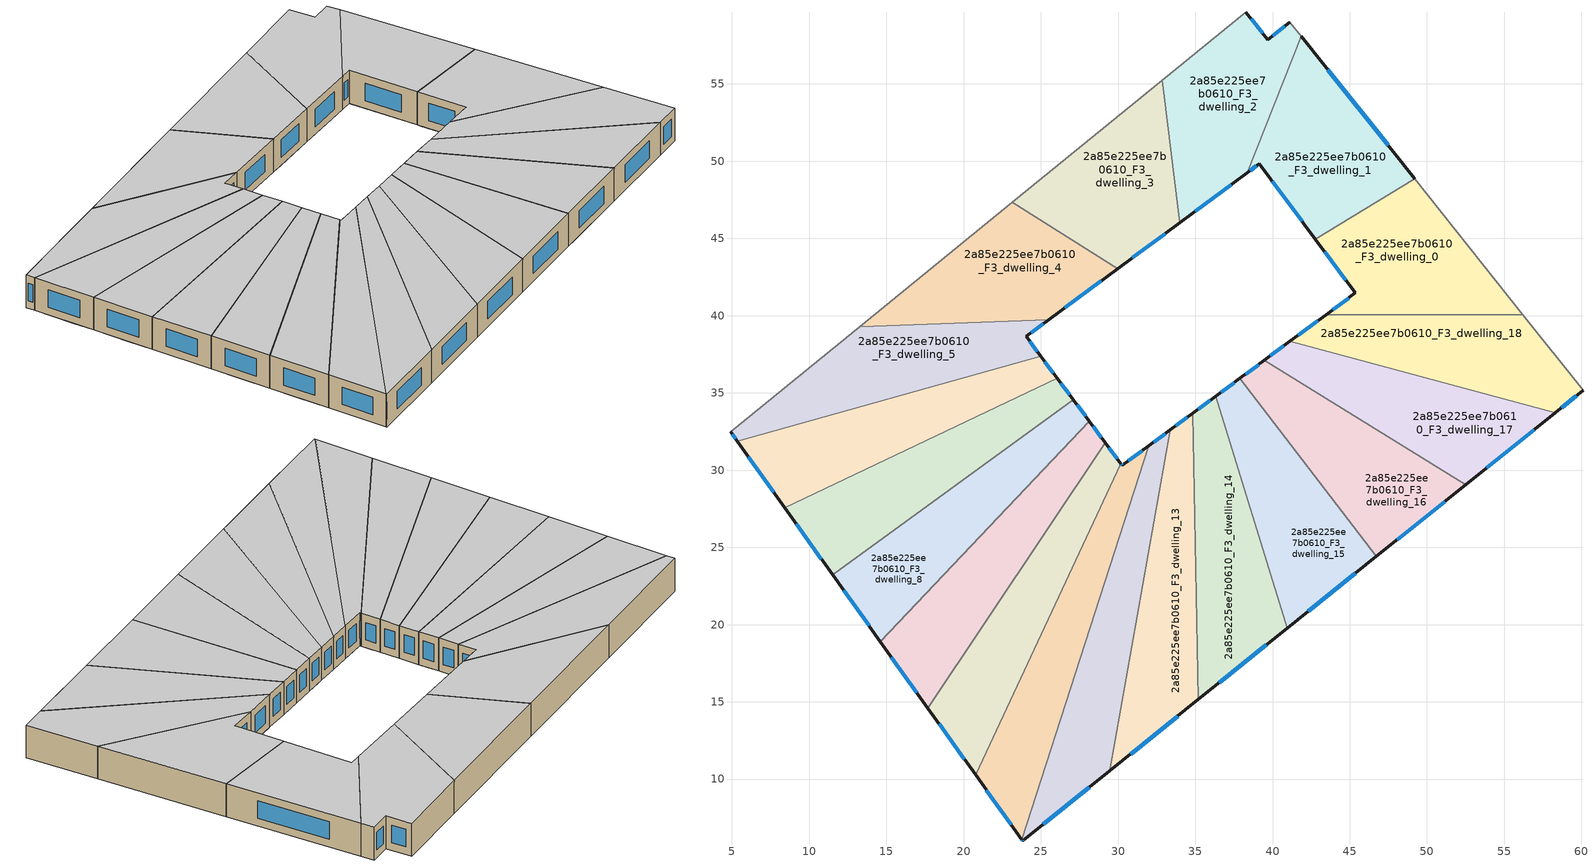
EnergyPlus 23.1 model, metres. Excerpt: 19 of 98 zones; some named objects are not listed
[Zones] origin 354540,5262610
2a85e225ee7b0610_F3_dwelling_0
 floor to 2a85e225ee7b0610_F2_dwelling_0 (EU_floor_Construction): 49.57,48.4 56.2,40.07 43.47,40.07 45.37,41.47 42.96,44.7 z9
 floor to 2a85e225ee7b0610_F2_dwelling_1 (EU_floor_Construction): 49.2,48.86 49.57,48.4 42.96,44.7 42.77,44.96 z9
 wall outside (EU_wall_Construction): 42.77,44.96 45.37,41.47 43.47,40.07 z9:12
 wall to 2a85e225ee7b0610_F3_dwelling_1 (EU_wall_Construction): 49.2,48.86 42.77,44.96 z9:12
 wall adiabatic (EU_wall_Construction): 56.2,40.07 49.2,48.86 z9:12
 wall to 2a85e225ee7b0610_F3_dwelling_18 (EU_wall_Construction): 43.47,40.07 56.2,40.07 z9:12
 window (EU_Window_Construction): 44.92,41.14 43.91,40.4 / 43.38,44.14 44.76,42.29 z9.7:11.3
 ceiling to 2a85e225ee7b0610_F4_dwelling_0 (EU_floor_Construction): 56.2,40.07 49.2,48.86 42.77,44.96 45.37,41.47 43.47,40.07 z12
2a85e225ee7b0610_F3_dwelling_1
 floor to 2a85e225ee7b0610_F2_dwelling_1 (EU_floor_Construction): 42.58,57.18 49.2,48.86 42.77,44.96 39.18,49.79 z9
 floor to 2a85e225ee7b0610_F2_dwelling_2 (EU_floor_Construction): 41.87,58.08 42.58,57.18 39.18,49.79 39.15,49.83 38.36,49.25 z9
 wall outside (EU_wall_Construction): 38.36,49.25 39.15,49.83 42.77,44.96 / 49.2,48.86 41.87,58.08 z9:12
 wall to 2a85e225ee7b0610_F3_dwelling_2 (EU_wall_Construction): 41.87,58.08 38.36,49.25 z9:12
 window (EU_Window_Construction): 40,48.69 41.92,46.11 / 38.54,49.39 38.96,49.7 / 47.48,51.03 43.59,55.91 z9.7:11.3
 ceiling to 2a85e225ee7b0610_F4_dwelling_1 (EU_floor_Construction): 49.2,48.86 41.87,58.08 38.36,49.25 39.15,49.83 42.77,44.96 z12
2a85e225ee7b0610_F3_dwelling_10
 floor to 2a85e225ee7b0610_F2_dwelling_11 (EU_floor_Construction): 29.63,31.16 30.19,30.41 20.77,10.27 19.08,12.64 z9
 floor adiabatic (EU_floor_Construction): 29.63,31.16 19.08,12.64 17.69,14.58 29.17,31.78 30.19,30.41 z9
 wall outside (EU_wall_Construction): 30.19,30.41 29.17,31.78 / 17.69,14.58 20.77,10.27 z9:12
 wall to 2a85e225ee7b0610_F3_dwelling_9 (EU_wall_Construction): 29.17,31.78 17.69,14.58 z9:12
 wall to 2a85e225ee7b0610_F3_dwelling_11 (EU_wall_Construction): 20.77,10.27 30.19,30.41 z9:12
 window (EU_Window_Construction): 29.95,30.73 29.41,31.45 / 18.41,13.57 20.05,11.28 z9.7:11.3
 ceiling to 2a85e225ee7b0610_F4_dwelling_10 (EU_floor_Construction): 20.77,10.27 30.19,30.41 29.17,31.78 17.69,14.58 z12
2a85e225ee7b0610_F3_dwelling_11
 floor to 2a85e225ee7b0610_F2_dwelling_12 (EU_floor_Construction): 31.98,31.57 23.78,6.06 21.99,8.56 30.98,30.83 z9
 floor to 2a85e225ee7b0610_F2_dwelling_11 (EU_floor_Construction): 30.98,30.83 21.99,8.56 20.77,10.27 30.19,30.41 30.27,30.3 z9
 wall outside (EU_wall_Construction): 31.98,31.57 30.27,30.3 30.19,30.41 / 20.77,10.27 23.78,6.06 z9:12
 wall to 2a85e225ee7b0610_F3_dwelling_12 (EU_wall_Construction): 23.78,6.06 31.98,31.57 z9:12
 window (EU_Window_Construction): 30.25,30.33 30.21,30.38 / 31.57,31.27 30.67,30.6 / 21.48,9.28 23.07,7.05 z9.7:11.3
 ceiling to 2a85e225ee7b0610_F4_dwelling_11 (EU_floor_Construction): 23.78,6.06 31.98,31.57 30.27,30.3 30.19,30.41 20.77,10.27 z12
2a85e225ee7b0610_F3_dwelling_12
 floor adiabatic (EU_floor_Construction): 33.38,32.61 29.47,10.54 25.74,7.54 32.46,31.93 z9
 floor to 2a85e225ee7b0610_F2_dwelling_12 (EU_floor_Construction): 32.46,31.93 25.74,7.54 23.82,6 23.78,6.06 31.98,31.57 z9
 wall outside (EU_wall_Construction): 33.38,32.61 31.98,31.57 / 23.78,6.06 23.82,6 29.47,10.54 z9:12
 wall to 2a85e225ee7b0610_F3_dwelling_13 (EU_wall_Construction): 29.47,10.54 33.38,32.61 z9:12
 window (EU_Window_Construction): 33.05,32.37 32.31,31.81 / 25.15,7.07 28.14,9.47 / 23.79,6.05 23.81,6.02 z9.7:11.3
 ceiling to 2a85e225ee7b0610_F4_dwelling_12 (EU_floor_Construction): 29.47,10.54 33.38,32.61 31.98,31.57 23.78,6.06 23.82,6 z12
2a85e225ee7b0610_F3_dwelling_13
 floor adiabatic (EU_floor_Construction): 34.84,33.68 35.21,15.15 31.19,11.92 33.81,32.93 z9
 floor to 2a85e225ee7b0610_F2_dwelling_13 (EU_floor_Construction): 33.81,32.93 31.19,11.92 29.47,10.54 33.38,32.61 z9
 wall outside (EU_wall_Construction): 34.84,33.68 33.38,32.61 / 29.47,10.54 35.21,15.15 z9:12
 wall to 2a85e225ee7b0610_F3_dwelling_14 (EU_wall_Construction): 35.21,15.15 34.84,33.68 z9:12
 window (EU_Window_Construction): 34.49,33.43 33.72,32.86 / 30.81,11.62 33.86,14.07 z9.7:11.3
 ceiling to 2a85e225ee7b0610_F4_dwelling_13 (EU_floor_Construction): 35.21,15.15 34.84,33.68 33.38,32.61 29.47,10.54 z12
2a85e225ee7b0610_F3_dwelling_14
 floor adiabatic (EU_floor_Construction): 36.33,34.79 40.96,19.78 36.64,16.31 35.21,33.96 z9
 floor to 2a85e225ee7b0610_F2_dwelling_14 (EU_floor_Construction): 35.21,33.96 36.64,16.31 35.21,15.15 34.84,33.68 z9
 wall outside (EU_wall_Construction): 36.33,34.79 34.84,33.68 / 35.21,15.15 40.96,19.78 z9:12
 wall to 2a85e225ee7b0610_F3_dwelling_15 (EU_wall_Construction): 40.96,19.78 36.33,34.79 z9:12
 window (EU_Window_Construction): 35.98,34.53 35.19,33.94 / 36.56,16.24 39.61,18.69 z9.7:11.3
 ceiling to 2a85e225ee7b0610_F4_dwelling_14 (EU_floor_Construction): 40.96,19.78 36.33,34.79 34.84,33.68 35.21,15.15 z12
2a85e225ee7b0610_F3_dwelling_15
 floor to 2a85e225ee7b0610_F2_dwelling_16 (EU_floor_Construction): 37.88,35.93 46.72,24.41 42.11,20.7 36.64,35.02 z9
 floor adiabatic (EU_floor_Construction): 36.64,35.02 42.11,20.7 40.96,19.78 36.33,34.79 z9
 wall outside (EU_wall_Construction): 37.88,35.93 36.33,34.79 / 40.96,19.78 46.72,24.41 z9:12
 wall to 2a85e225ee7b0610_F3_dwelling_16 (EU_wall_Construction): 46.72,24.41 37.88,35.93 z9:12
 window (EU_Window_Construction): 37.52,35.67 36.7,35.06 / 42.31,20.87 45.37,23.32 z9.7:11.3
 ceiling to 2a85e225ee7b0610_F4_dwelling_15 (EU_floor_Construction): 46.72,24.41 37.88,35.93 36.33,34.79 40.96,19.78 z12
2a85e225ee7b0610_F3_dwelling_16
 floor to 2a85e225ee7b0610_F2_dwelling_17 (EU_floor_Construction): 52.5,29.06 47.59,25.11 38.12,36.11 39.48,37.12 z9
 floor to 2a85e225ee7b0610_F2_dwelling_16 (EU_floor_Construction): 38.12,36.11 47.59,25.11 46.72,24.41 37.88,35.93 z9
 wall outside (EU_wall_Construction): 39.48,37.12 37.88,35.93 / 46.72,24.41 52.5,29.06 z9:12
 wall to 2a85e225ee7b0610_F3_dwelling_17 (EU_wall_Construction): 52.5,29.06 39.48,37.12 z9:12
 window (EU_Window_Construction): 39.1,36.84 38.25,36.21 / 48.08,25.5 51.14,27.97 z9.7:11.3
 ceiling to 2a85e225ee7b0610_F4_dwelling_16 (EU_floor_Construction): 52.5,29.06 39.48,37.12 37.88,35.93 46.72,24.41 z12
2a85e225ee7b0610_F3_dwelling_17
 floor to 2a85e225ee7b0610_F2_dwelling_18 (EU_floor_Construction): 58.29,33.71 53.08,29.52 39.64,37.24 41.13,38.34 z9
 floor to 2a85e225ee7b0610_F2_dwelling_17 (EU_floor_Construction): 53.08,29.52 52.5,29.06 39.48,37.12 39.64,37.24 z9
 wall outside (EU_wall_Construction): 41.13,38.34 39.48,37.12 / 52.5,29.06 58.29,33.71 z9:12
 wall to 2a85e225ee7b0610_F3_dwelling_18 (EU_wall_Construction): 58.29,33.71 41.13,38.34 z9:12
 window (EU_Window_Construction): 40.74,38.05 39.86,37.4 / 53.86,30.15 56.93,32.62 z9.7:11.3
 ceiling to 2a85e225ee7b0610_F4_dwelling_17 (EU_floor_Construction): 58.29,33.71 41.13,38.34 39.48,37.12 52.5,29.06 z12
2a85e225ee7b0610_F3_dwelling_18
 floor to 2a85e225ee7b0610_F2_dwelling_19 (EU_floor_Construction): 56.2,40.07 60.1,35.17 58.58,33.95 41.21,38.4 43.47,40.07 z9
 floor to 2a85e225ee7b0610_F2_dwelling_18 (EU_floor_Construction): 58.58,33.95 58.29,33.71 41.13,38.34 41.21,38.4 z9
 wall outside (EU_wall_Construction): 43.47,40.07 41.13,38.34 / 58.29,33.71 60.1,35.17 z9:12
 wall adiabatic (EU_wall_Construction): 60.1,35.17 56.2,40.07 z9:12
 window (EU_Window_Construction): 42.92,39.66 41.68,38.74 / 58.72,34.06 59.68,34.83 z9.7:11.3
 ceiling to 2a85e225ee7b0610_F4_dwelling_18 (EU_floor_Construction): 60.1,35.17 56.2,40.07 43.47,40.07 41.13,38.34 58.29,33.71 z12
2a85e225ee7b0610_F3_dwelling_2
 floor to 2a85e225ee7b0610_F2_dwelling_2 (EU_floor_Construction): 41.13,59 41.87,58.08 38.36,49.25 34.55,46.43 34.3,56.42 38.28,59.65 39.69,57.87 z9
 floor to 2a85e225ee7b0610_F2_dwelling_3 (EU_floor_Construction): 34.3,56.42 34.55,46.43 33.98,46.01 32.86,55.24 z9
 wall outside (EU_wall_Construction): 41.13,59 39.69,57.87 38.28,59.65 / 33.98,46.01 38.36,49.25 z9:12
 wall adiabatic (EU_wall_Construction): 41.87,58.08 41.13,59 / 38.28,59.65 32.86,55.24 z9:12
 wall to 2a85e225ee7b0610_F3_dwelling_3 (EU_wall_Construction): 32.86,55.24 33.98,46.01 z9:12
 window (EU_Window_Construction): 40.79,58.74 40.03,58.14 / 35.01,46.77 37.33,48.49 / 39.36,58.29 38.61,59.23 z9.7:11.3
 ceiling to 2a85e225ee7b0610_F4_dwelling_2 (EU_floor_Construction): 38.36,49.25 41.87,58.08 41.13,59 39.69,57.87 38.28,59.65 32.86,55.24 33.98,46.01 z12
2a85e225ee7b0610_F3_dwelling_3
 floor to 2a85e225ee7b0610_F2_dwelling_3 (EU_floor_Construction): 32.86,55.24 33.98,46.01 30.81,43.66 25.11,48.93 z9
 floor to 2a85e225ee7b0610_F2_dwelling_4 (EU_floor_Construction): 30.81,43.66 29.98,43.05 23.16,47.34 25.11,48.93 z9
 wall outside (EU_wall_Construction): 29.98,43.04 33.98,46.01 z9:12
 wall to 2a85e225ee7b0610_F3_dwelling_4 (EU_wall_Construction): 23.16,47.34 29.98,43.04 z9:12
 wall adiabatic (EU_wall_Construction): 32.86,55.24 23.16,47.34 z9:12
 window (EU_Window_Construction): 30.92,43.74 33.04,45.32 z9.7:11.3
 ceiling to 2a85e225ee7b0610_F4_dwelling_3 (EU_floor_Construction): 33.98,46.01 32.86,55.24 23.16,47.34 29.98,43.04 z12
2a85e225ee7b0610_F3_dwelling_4
 floor to 2a85e225ee7b0610_F2_dwelling_5 (EU_floor_Construction): 26.67,40.6 25.5,39.73 13.27,39.29 15.76,41.32 z9
 floor adiabatic (EU_floor_Construction): 29.98,43.04 25.5,39.73 26.67,40.6 15.76,41.32 23.16,47.34 z9
 wall outside (EU_wall_Construction): 25.5,39.73 29.98,43.04 z9:12
 wall to 2a85e225ee7b0610_F3_dwelling_5 (EU_wall_Construction): 13.27,39.29 25.5,39.73 z9:12
 wall adiabatic (EU_wall_Construction): 23.16,47.34 13.27,39.29 z9:12
 window (EU_Window_Construction): 26.55,40.51 28.93,42.27 z9.7:11.3
 ceiling to 2a85e225ee7b0610_F4_dwelling_4 (EU_floor_Construction): 29.98,43.04 23.16,47.34 13.27,39.29 25.5,39.73 z12
2a85e225ee7b0610_F3_dwelling_5
 floor to 2a85e225ee7b0610_F2_dwelling_5 (EU_floor_Construction): 25.5,39.73 24.05,38.66 24.68,37.81 6.41,33.7 13.27,39.29 z9
 floor to 2a85e225ee7b0610_F2_dwelling_6 (EU_floor_Construction): 24.68,37.81 25.01,37.36 5.34,31.88 4.91,32.48 6.41,33.7 z9
 wall outside (EU_wall_Construction): 25.01,37.36 24.05,38.66 25.5,39.73 / 4.91,32.48 5.34,31.88 z9:12
 wall to 2a85e225ee7b0610_F3_dwelling_6 (EU_wall_Construction): 5.34,31.88 25.01,37.36 z9:12
 wall adiabatic (EU_wall_Construction): 13.27,39.29 4.91,32.48 z9:12
 window (EU_Window_Construction): 24.39,38.91 25.16,39.48 / 24.78,37.67 24.27,38.35 / 5.01,32.34 5.24,32.02 z9.7:11.3
 ceiling to 2a85e225ee7b0610_F4_dwelling_5 (EU_floor_Construction): 25.01,37.36 24.05,38.66 25.5,39.73 13.27,39.29 4.91,32.48 5.34,31.88 z12
2a85e225ee7b0610_F3_dwelling_6
 floor to 2a85e225ee7b0610_F2_dwelling_6 (EU_floor_Construction): 25.01,37.36 25.69,36.44 7.35,29.07 5.34,31.88 z9
 floor to 2a85e225ee7b0610_F2_dwelling_7 (EU_floor_Construction): 25.69,36.44 26.06,35.95 8.43,27.55 7.35,29.07 z9
 wall outside (EU_wall_Construction): 26.06,35.95 25.01,37.36 / 5.34,31.88 8.43,27.55 z9:12
 wall to 2a85e225ee7b0610_F3_dwelling_7 (EU_wall_Construction): 8.43,27.55 26.06,35.95 z9:12
 window (EU_Window_Construction): 25.81,36.28 25.25,37.03 / 6.06,30.87 7.7,28.57 z9.7:11.3
 ceiling to 2a85e225ee7b0610_F4_dwelling_6 (EU_floor_Construction): 26.06,35.95 25.01,37.36 5.34,31.88 8.43,27.55 z12
2a85e225ee7b0610_F3_dwelling_7
 floor to 2a85e225ee7b0610_F2_dwelling_7 (EU_floor_Construction): 26.06,35.95 26.69,35.11 10.29,24.96 8.43,27.55 z9
 floor to 2a85e225ee7b0610_F2_dwelling_8 (EU_floor_Construction): 26.69,35.11 27.11,34.55 11.52,23.23 10.29,24.96 z9
 wall outside (EU_wall_Construction): 27.11,34.55 26.06,35.95 / 8.43,27.55 11.52,23.23 z9:12
 wall to 2a85e225ee7b0610_F3_dwelling_8 (EU_wall_Construction): 11.52,23.23 27.11,34.55 z9:12
 window (EU_Window_Construction): 26.86,34.88 26.31,35.62 / 9.16,26.54 10.79,24.24 z9.7:11.3
 ceiling to 2a85e225ee7b0610_F4_dwelling_7 (EU_floor_Construction): 27.11,34.55 26.06,35.95 8.43,27.55 11.52,23.23 z12
2a85e225ee7b0610_F3_dwelling_8
 floor adiabatic (EU_floor_Construction): 27.11,34.55 28.14,33.16 14.61,18.9 11.52,23.23 z9
 wall outside (EU_wall_Construction): 28.14,33.16 27.11,34.55 / 11.52,23.23 14.61,18.9 z9:12
 wall to 2a85e225ee7b0610_F3_dwelling_9 (EU_wall_Construction): 14.61,18.9 28.14,33.16 z9:12
 window (EU_Window_Construction): 27.9,33.48 27.35,34.22 / 12.24,22.21 13.88,19.92 z9.7:11.3
 ceiling to 2a85e225ee7b0610_F4_dwelling_8 (EU_floor_Construction): 14.61,18.9 28.14,33.16 27.11,34.55 11.52,23.23 z12
2a85e225ee7b0610_F3_dwelling_9
 floor to 2a85e225ee7b0610_F2_dwelling_9 (EU_floor_Construction): 28.14,33.16 28.66,32.46 16.15,16.74 14.61,18.9 z9
 floor adiabatic (EU_floor_Construction): 28.66,32.46 29.17,31.78 17.69,14.58 16.15,16.74 z9
 wall outside (EU_wall_Construction): 29.17,31.78 28.14,33.16 / 14.61,18.9 17.69,14.58 z9:12
 window (EU_Window_Construction): 28.93,32.1 28.38,32.83 / 15.33,17.89 16.97,15.6 z9.7:11.3
 ceiling to 2a85e225ee7b0610_F4_dwelling_9 (EU_floor_Construction): 17.69,14.58 29.17,31.78 28.14,33.16 14.61,18.9 z12
[Building]
EU S2 Campaign: North Axis=0; Terrain=City; Solar Distribution=FullExterior
[Site:Location]
Budapest.Ferenc.Liszt.Intl.AP: Latitude=47.437; Longitude=19.256; Time Zone=1; Elevation=185
[SizingPeriod:WeatherFileDays]
AnnualSizingPeriod: Begin Month=1; Begin Day of Month=1; End Month=12; End Day of Month=31; Day of Week for Start Day=Monday; Use Weather File Daylight Saving Period=No; Use Weather File Rain and Snow Indicators=No
[MATERIAL]
EU_InternalMass_Material: Roughness=MediumRough; Thickness=0.1; Conductivity=1; Density=1800; Specific Heat=900; Thermal Absorptance=0.9; Solar Absorptance=0.7; Visible Absorptance=0.7
[MATERIAL:NOMASS] Roughness=MediumRough; Thermal Absorptance=0.9; Solar Absorptance=0.7; Visible Absorptance=0.7
Name | Thermal Resistance
EU_wall_NoMass | 0.832559
EU_floor_NoMass | 0.872794
[WINDOWMATERIAL:SIMPLEGLAZINGSYSTEM]
EU_Window_SimpleGlazing: UFactor=2.79869; Solar Heat Gain Coefficient=0.75; Visible Transmittance=0.75
[CONSTRUCTION]
EU_wall_Construction: EU_wall_NoMass
EU_floor_Construction: EU_floor_NoMass
EU_Window_Construction: EU_Window_SimpleGlazing
EU_InternalMass_Construction: EU_InternalMass_Material
[ZONE] Type=1; Multiplier=1; Ceiling Height=autocalculate; Floor Area=autocalculate; Part of Total Floor Area=Yes
Name | Volume
2a85e225ee7b0610_F3_dwelling_0 | 203.882
2a85e225ee7b0610_F3_dwelling_1 | 203.867
2a85e225ee7b0610_F3_dwelling_10; 2a85e225ee7b0610_F3_dwelling_3 | 203.865
2a85e225ee7b0610_F3_dwelling_11 | 203.889
2a85e225ee7b0610_F3_dwelling_12 | 203.839
2a85e225ee7b0610_F3_dwelling_13 | 203.901
2a85e225ee7b0610_F3_dwelling_14 | 203.864
2a85e225ee7b0610_F3_dwelling_15 | 203.852
2a85e225ee7b0610_F3_dwelling_16 | 203.88
2a85e225ee7b0610_F3_dwelling_17 | 203.84
2a85e225ee7b0610_F3_dwelling_18 | 203.881
2a85e225ee7b0610_F3_dwelling_2 | 203.891
2a85e225ee7b0610_F3_dwelling_4 | 203.85
2a85e225ee7b0610_F3_dwelling_5 | 203.851
2a85e225ee7b0610_F3_dwelling_6; 2a85e225ee7b0610_F3_dwelling_8 | 203.873
2a85e225ee7b0610_F3_dwelling_7 | 203.853
2a85e225ee7b0610_F3_dwelling_9 | 203.886
[INTERNALMASS] Construction=EU_InternalMass_Construction
Name | Zone or ZoneList | Surface Area
2a85e225ee7b0610_F3_dwelling_0_EU_InternalMass | 2a85e225ee7b0610_F3_dwelling_0 | 67.9604
2a85e225ee7b0610_F3_dwelling_1_EU_InternalMass | 2a85e225ee7b0610_F3_dwelling_1 | 67.9559
2a85e225ee7b0610_F3_dwelling_2_EU_InternalMass | 2a85e225ee7b0610_F3_dwelling_2 | 67.9639
2a85e225ee7b0610_F3_dwelling_3_EU_InternalMass | 2a85e225ee7b0610_F3_dwelling_3 | 67.9549
2a85e225ee7b0610_F3_dwelling_4_EU_InternalMass | 2a85e225ee7b0610_F3_dwelling_4 | 67.9502
2a85e225ee7b0610_F3_dwelling_5_EU_InternalMass | 2a85e225ee7b0610_F3_dwelling_5 | 67.9503
2a85e225ee7b0610_F3_dwelling_6_EU_InternalMass | 2a85e225ee7b0610_F3_dwelling_6 | 67.9577
2a85e225ee7b0610_F3_dwelling_7_EU_InternalMass | 2a85e225ee7b0610_F3_dwelling_7 | 67.9511
2a85e225ee7b0610_F3_dwelling_8_EU_InternalMass | 2a85e225ee7b0610_F3_dwelling_8 | 67.9577
2a85e225ee7b0610_F3_dwelling_9_EU_InternalMass | 2a85e225ee7b0610_F3_dwelling_9 | 67.9621
2a85e225ee7b0610_F3_dwelling_10_EU_InternalMass | 2a85e225ee7b0610_F3_dwelling_10 | 67.9547
2a85e225ee7b0610_F3_dwelling_11_EU_InternalMass | 2a85e225ee7b0610_F3_dwelling_11 | 67.9632
2a85e225ee7b0610_F3_dwelling_12_EU_InternalMass | 2a85e225ee7b0610_F3_dwelling_12 | 67.9464
2a85e225ee7b0610_F3_dwelling_13_EU_InternalMass | 2a85e225ee7b0610_F3_dwelling_13 | 67.9669
2a85e225ee7b0610_F3_dwelling_14_EU_InternalMass | 2a85e225ee7b0610_F3_dwelling_14 | 67.9547
2a85e225ee7b0610_F3_dwelling_15_EU_InternalMass | 2a85e225ee7b0610_F3_dwelling_15 | 67.9506
2a85e225ee7b0610_F3_dwelling_16_EU_InternalMass | 2a85e225ee7b0610_F3_dwelling_16 | 67.9599
2a85e225ee7b0610_F3_dwelling_17_EU_InternalMass | 2a85e225ee7b0610_F3_dwelling_17 | 67.9467
2a85e225ee7b0610_F3_dwelling_18_EU_InternalMass | 2a85e225ee7b0610_F3_dwelling_18 | 67.9605
[OTHEREQUIPMENT] Fuel Type=Electricity; Design Level Calculation Method=Watts/Area; Power per Zone Floor Area=1; Fraction Latent=0; Fraction Radiant=0; Fraction Lost=0; Carbon Dioxide Generation Rate=0; EndUse Subcategory=EU_Step8_InternalGains
Name | Zone or ZoneList or Space or SpaceList | Schedule
EU_Step8_InternalGain_2a85e225ee7b0610_F3_dwelling_0_f000 | 2a85e225ee7b0610_F3_dwelling_0 | EU_Step8_GainSchedule_2a85e225ee7b0610_F3_dwelling_0_f000
EU_Step8_InternalGain_2a85e225ee7b0610_F3_dwelling_1_f000 | 2a85e225ee7b0610_F3_dwelling_1 | EU_Step8_GainSchedule_2a85e225ee7b0610_F3_dwelling_1_f000
EU_Step8_InternalGain_2a85e225ee7b0610_F3_dwelling_2_f000 | 2a85e225ee7b0610_F3_dwelling_2 | EU_Step8_GainSchedule_2a85e225ee7b0610_F3_dwelling_2_f000
EU_Step8_InternalGain_2a85e225ee7b0610_F3_dwelling_3_f000 | 2a85e225ee7b0610_F3_dwelling_3 | EU_Step8_GainSchedule_2a85e225ee7b0610_F3_dwelling_3_f000
EU_Step8_InternalGain_2a85e225ee7b0610_F3_dwelling_4_f000 | 2a85e225ee7b0610_F3_dwelling_4 | EU_Step8_GainSchedule_2a85e225ee7b0610_F3_dwelling_4_f000
EU_Step8_InternalGain_2a85e225ee7b0610_F3_dwelling_5_f000 | 2a85e225ee7b0610_F3_dwelling_5 | EU_Step8_GainSchedule_2a85e225ee7b0610_F3_dwelling_5_f000
EU_Step8_InternalGain_2a85e225ee7b0610_F3_dwelling_6_f000 | 2a85e225ee7b0610_F3_dwelling_6 | EU_Step8_GainSchedule_2a85e225ee7b0610_F3_dwelling_6_f000
EU_Step8_InternalGain_2a85e225ee7b0610_F3_dwelling_7_f000 | 2a85e225ee7b0610_F3_dwelling_7 | EU_Step8_GainSchedule_2a85e225ee7b0610_F3_dwelling_7_f000
EU_Step8_InternalGain_2a85e225ee7b0610_F3_dwelling_8_f000 | 2a85e225ee7b0610_F3_dwelling_8 | EU_Step8_GainSchedule_2a85e225ee7b0610_F3_dwelling_8_f000
EU_Step8_InternalGain_2a85e225ee7b0610_F3_dwelling_9_f000 | 2a85e225ee7b0610_F3_dwelling_9 | EU_Step8_GainSchedule_2a85e225ee7b0610_F3_dwelling_9_f000
EU_Step8_InternalGain_2a85e225ee7b0610_F3_dwelling_10_f000 | 2a85e225ee7b0610_F3_dwelling_10 | EU_Step8_GainSchedule_2a85e225ee7b0610_F3_dwelling_10_f000
EU_Step8_InternalGain_2a85e225ee7b0610_F3_dwelling_11_f000 | 2a85e225ee7b0610_F3_dwelling_11 | EU_Step8_GainSchedule_2a85e225ee7b0610_F3_dwelling_11_f000
EU_Step8_InternalGain_2a85e225ee7b0610_F3_dwelling_12_f000 | 2a85e225ee7b0610_F3_dwelling_12 | EU_Step8_GainSchedule_2a85e225ee7b0610_F3_dwelling_12_f000
EU_Step8_InternalGain_2a85e225ee7b0610_F3_dwelling_13_f000 | 2a85e225ee7b0610_F3_dwelling_13 | EU_Step8_GainSchedule_2a85e225ee7b0610_F3_dwelling_13_f000
EU_Step8_InternalGain_2a85e225ee7b0610_F3_dwelling_14_f000 | 2a85e225ee7b0610_F3_dwelling_14 | EU_Step8_GainSchedule_2a85e225ee7b0610_F3_dwelling_14_f000
EU_Step8_InternalGain_2a85e225ee7b0610_F3_dwelling_15_f000 | 2a85e225ee7b0610_F3_dwelling_15 | EU_Step8_GainSchedule_2a85e225ee7b0610_F3_dwelling_15_f000
EU_Step8_InternalGain_2a85e225ee7b0610_F3_dwelling_16_f000 | 2a85e225ee7b0610_F3_dwelling_16 | EU_Step8_GainSchedule_2a85e225ee7b0610_F3_dwelling_16_f000
EU_Step8_InternalGain_2a85e225ee7b0610_F3_dwelling_17_f000 | 2a85e225ee7b0610_F3_dwelling_17 | EU_Step8_GainSchedule_2a85e225ee7b0610_F3_dwelling_17_f000
EU_Step8_InternalGain_2a85e225ee7b0610_F3_dwelling_18_f000 | 2a85e225ee7b0610_F3_dwelling_18 | EU_Step8_GainSchedule_2a85e225ee7b0610_F3_dwelling_18_f000
[ZONEVENTILATION:DESIGNFLOWRATE] Schedule=EU_AlwaysOn; Design Flow Rate Calculation Method=AirChanges/Hour; Air Changes per Hour=0.475469; Ventilation Type=Natural; Fan Pressure Rise=0; Fan Total Efficiency=1; Constant Term Coefficient=1; Temperature Term Coefficient=0; Velocity Term Coefficient=0; Velocity Squared Term Coefficient=0; Minimum Indoor Temperature=-100; Maximum Indoor Temperature=100; Delta Temperature=-100; Minimum Outdoor Temperature=-100; Maximum Outdoor Temperature=100; Maximum Wind Speed=40
Name | Zone or ZoneList or Space or SpaceList
EU_ConstantAir_2a85e225ee7b0610_F3_dwelling_0 | 2a85e225ee7b0610_F3_dwelling_0
EU_ConstantAir_2a85e225ee7b0610_F3_dwelling_1 | 2a85e225ee7b0610_F3_dwelling_1
EU_ConstantAir_2a85e225ee7b0610_F3_dwelling_2 | 2a85e225ee7b0610_F3_dwelling_2
EU_ConstantAir_2a85e225ee7b0610_F3_dwelling_3 | 2a85e225ee7b0610_F3_dwelling_3
EU_ConstantAir_2a85e225ee7b0610_F3_dwelling_4 | 2a85e225ee7b0610_F3_dwelling_4
EU_ConstantAir_2a85e225ee7b0610_F3_dwelling_5 | 2a85e225ee7b0610_F3_dwelling_5
EU_ConstantAir_2a85e225ee7b0610_F3_dwelling_6 | 2a85e225ee7b0610_F3_dwelling_6
EU_ConstantAir_2a85e225ee7b0610_F3_dwelling_7 | 2a85e225ee7b0610_F3_dwelling_7
EU_ConstantAir_2a85e225ee7b0610_F3_dwelling_8 | 2a85e225ee7b0610_F3_dwelling_8
EU_ConstantAir_2a85e225ee7b0610_F3_dwelling_9 | 2a85e225ee7b0610_F3_dwelling_9
EU_ConstantAir_2a85e225ee7b0610_F3_dwelling_10 | 2a85e225ee7b0610_F3_dwelling_10
EU_ConstantAir_2a85e225ee7b0610_F3_dwelling_11 | 2a85e225ee7b0610_F3_dwelling_11
EU_ConstantAir_2a85e225ee7b0610_F3_dwelling_12 | 2a85e225ee7b0610_F3_dwelling_12
EU_ConstantAir_2a85e225ee7b0610_F3_dwelling_13 | 2a85e225ee7b0610_F3_dwelling_13
EU_ConstantAir_2a85e225ee7b0610_F3_dwelling_14 | 2a85e225ee7b0610_F3_dwelling_14
EU_ConstantAir_2a85e225ee7b0610_F3_dwelling_15 | 2a85e225ee7b0610_F3_dwelling_15
EU_ConstantAir_2a85e225ee7b0610_F3_dwelling_16 | 2a85e225ee7b0610_F3_dwelling_16
EU_ConstantAir_2a85e225ee7b0610_F3_dwelling_17 | 2a85e225ee7b0610_F3_dwelling_17
EU_ConstantAir_2a85e225ee7b0610_F3_dwelling_18 | 2a85e225ee7b0610_F3_dwelling_18
[HVACTEMPLATE:ZONE:IDEALLOADSAIRSYSTEM] System Availability Schedule=EU_AlwaysOn; Maximum Heating Supply Air Temperature=50; Minimum Cooling Supply Air Temperature=13; Maximum Heating Supply Air Humidity Ratio=0.0156; Minimum Cooling Supply Air Humidity Ratio=0.0077; Heating Limit=NoLimit; Cooling Limit=NoLimit; Heating Availability Schedule=EU_AlwaysOn; Cooling Availability Schedule=EU_CoolingOff; Dehumidification Control Type=ConstantSensibleHeatRatio; Cooling Sensible Heat Ratio=0.7; Dehumidification Setpoint=60; Humidification Control Type=None; Humidification Setpoint=30; Outdoor Air Method=None; Outdoor Air Flow Rate per Person=0.00944; Outdoor Air Flow Rate per Zone Floor Area=0; Outdoor Air Flow Rate per Zone=0; Demand Controlled Ventilation Type=None; Outdoor Air Economizer Type=NoEconomizer; Heat Recovery Type=None; Sensible Heat Recovery Effectiveness=0.7; Latent Heat Recovery Effectiveness=0.65
Name | Template Thermostat
2a85e225ee7b0610_F3_dwelling_0 | EU_HeatOnly_2a85e225ee7b0610_F3_dwelling_0
2a85e225ee7b0610_F3_dwelling_1 | EU_HeatOnly_2a85e225ee7b0610_F3_dwelling_1
2a85e225ee7b0610_F3_dwelling_2 | EU_HeatOnly_2a85e225ee7b0610_F3_dwelling_2
2a85e225ee7b0610_F3_dwelling_3 | EU_HeatOnly_2a85e225ee7b0610_F3_dwelling_3
2a85e225ee7b0610_F3_dwelling_4 | EU_HeatOnly_2a85e225ee7b0610_F3_dwelling_4
2a85e225ee7b0610_F3_dwelling_5 | EU_HeatOnly_2a85e225ee7b0610_F3_dwelling_5
2a85e225ee7b0610_F3_dwelling_6 | EU_HeatOnly_2a85e225ee7b0610_F3_dwelling_6
2a85e225ee7b0610_F3_dwelling_7 | EU_HeatOnly_2a85e225ee7b0610_F3_dwelling_7
2a85e225ee7b0610_F3_dwelling_8 | EU_HeatOnly_2a85e225ee7b0610_F3_dwelling_8
2a85e225ee7b0610_F3_dwelling_9 | EU_HeatOnly_2a85e225ee7b0610_F3_dwelling_9
2a85e225ee7b0610_F3_dwelling_10 | EU_HeatOnly_2a85e225ee7b0610_F3_dwelling_10
2a85e225ee7b0610_F3_dwelling_11 | EU_HeatOnly_2a85e225ee7b0610_F3_dwelling_11
2a85e225ee7b0610_F3_dwelling_12 | EU_HeatOnly_2a85e225ee7b0610_F3_dwelling_12
2a85e225ee7b0610_F3_dwelling_13 | EU_HeatOnly_2a85e225ee7b0610_F3_dwelling_13
2a85e225ee7b0610_F3_dwelling_14 | EU_HeatOnly_2a85e225ee7b0610_F3_dwelling_14
2a85e225ee7b0610_F3_dwelling_15 | EU_HeatOnly_2a85e225ee7b0610_F3_dwelling_15
2a85e225ee7b0610_F3_dwelling_16 | EU_HeatOnly_2a85e225ee7b0610_F3_dwelling_16
2a85e225ee7b0610_F3_dwelling_17 | EU_HeatOnly_2a85e225ee7b0610_F3_dwelling_17
2a85e225ee7b0610_F3_dwelling_18 | EU_HeatOnly_2a85e225ee7b0610_F3_dwelling_18
[SIZING:ZONE] Zone Cooling Design Supply Air Temperature Input Method=SupplyAirTemperature; Zone Cooling Design Supply Air Temperature=13; Zone Heating Design Supply Air Temperature Input Method=SupplyAirTemperature; Zone Heating Design Supply Air Temperature=50; Zone Cooling Design Supply Air Humidity Ratio=0.008; Zone Heating Design Supply Air Humidity Ratio=0.008; Cooling Design Air Flow Method=DesignDay; Cooling Design Air Flow Rate=0; Cooling Minimum Air Flow per Zone Floor Area=0.000762; Cooling Minimum Air Flow=0; Cooling Minimum Air Flow Fraction=0.2; Heating Design Air Flow Method=DesignDay; Heating Design Air Flow Rate=0; Heating Maximum Air Flow per Zone Floor Area=0.002032; Heating Maximum Air Flow=0.141576; Heating Maximum Air Flow Fraction=0.3; Account for Dedicated Outdoor Air System=No; Dedicated Outdoor Air System Control Strategy=NeutralSupplyAir; Dedicated Outdoor Air Low Setpoint Temperature for Design=autosize; Dedicated Outdoor Air High Setpoint Temperature for Design=autosize; Zone Load Sizing Method=Sensible Load Only No Latent Load; Zone Latent Cooling Design Supply Air Humidity Ratio Input Method=HumidityRatioDifference; Zone Cooling Design Supply Air Humidity Ratio Difference=0.005; Zone Latent Heating Design Supply Air Humidity Ratio Input Method=HumidityRatioDifference; Zone Humidification Design Supply Air Humidity Ratio Difference=0.005
2a85e225ee7b0610_F3_dwelling_0; 2a85e225ee7b0610_F3_dwelling_1; 2a85e225ee7b0610_F3_dwelling_2; 2a85e225ee7b0610_F3_dwelling_3; 2a85e225ee7b0610_F3_dwelling_4; 2a85e225ee7b0610_F3_dwelling_5; 2a85e225ee7b0610_F3_dwelling_6; 2a85e225ee7b0610_F3_dwelling_7; 2a85e225ee7b0610_F3_dwelling_8; 2a85e225ee7b0610_F3_dwelling_9; 2a85e225ee7b0610_F3_dwelling_10; 2a85e225ee7b0610_F3_dwelling_11; 2a85e225ee7b0610_F3_dwelling_12; 2a85e225ee7b0610_F3_dwelling_13; 2a85e225ee7b0610_F3_dwelling_14; 2a85e225ee7b0610_F3_dwelling_15; 2a85e225ee7b0610_F3_dwelling_16; 2a85e225ee7b0610_F3_dwelling_17; 2a85e225ee7b0610_F3_dwelling_18
[SCHEDULE:CONSTANT]
Name | Hourly Value
EU_AlwaysOn | 1
EU_CoolingOff | 0
[SCHEDULE:FILE] Column Number=1; Rows to Skip at Top=0; Number of Hours of Data=8760; Column Separator=Comma; Interpolate to Timestep=No; Minutes per Item=60; Adjust Schedule for Daylight Savings=Yes
Name | File
EU_Step8_GainSchedule_2a85e225ee7b0610_F3_dwelling_0_f000 | ../../schedules/2a85e225ee7b0610/2a85e225ee7b0610_F3_dwelling_0_f000_gain.csv
EU_Step8_GainSchedule_2a85e225ee7b0610_F3_dwelling_1_f000 | ../../schedules/2a85e225ee7b0610/2a85e225ee7b0610_F3_dwelling_1_f000_gain.csv
EU_Step8_GainSchedule_2a85e225ee7b0610_F3_dwelling_2_f000 | ../../schedules/2a85e225ee7b0610/2a85e225ee7b0610_F3_dwelling_2_f000_gain.csv
EU_Step8_GainSchedule_2a85e225ee7b0610_F3_dwelling_3_f000 | ../../schedules/2a85e225ee7b0610/2a85e225ee7b0610_F3_dwelling_3_f000_gain.csv
EU_Step8_GainSchedule_2a85e225ee7b0610_F3_dwelling_4_f000 | ../../schedules/2a85e225ee7b0610/2a85e225ee7b0610_F3_dwelling_4_f000_gain.csv
EU_Step8_GainSchedule_2a85e225ee7b0610_F3_dwelling_5_f000 | ../../schedules/2a85e225ee7b0610/2a85e225ee7b0610_F3_dwelling_5_f000_gain.csv
EU_Step8_GainSchedule_2a85e225ee7b0610_F3_dwelling_6_f000 | ../../schedules/2a85e225ee7b0610/2a85e225ee7b0610_F3_dwelling_6_f000_gain.csv
EU_Step8_GainSchedule_2a85e225ee7b0610_F3_dwelling_7_f000 | ../../schedules/2a85e225ee7b0610/2a85e225ee7b0610_F3_dwelling_7_f000_gain.csv
EU_Step8_GainSchedule_2a85e225ee7b0610_F3_dwelling_8_f000 | ../../schedules/2a85e225ee7b0610/2a85e225ee7b0610_F3_dwelling_8_f000_gain.csv
EU_Step8_GainSchedule_2a85e225ee7b0610_F3_dwelling_9_f000 | ../../schedules/2a85e225ee7b0610/2a85e225ee7b0610_F3_dwelling_9_f000_gain.csv
EU_Step8_GainSchedule_2a85e225ee7b0610_F3_dwelling_10_f000 | ../../schedules/2a85e225ee7b0610/2a85e225ee7b0610_F3_dwelling_10_f000_gain.csv
EU_Step8_GainSchedule_2a85e225ee7b0610_F3_dwelling_11_f000 | ../../schedules/2a85e225ee7b0610/2a85e225ee7b0610_F3_dwelling_11_f000_gain.csv
EU_Step8_GainSchedule_2a85e225ee7b0610_F3_dwelling_12_f000 | ../../schedules/2a85e225ee7b0610/2a85e225ee7b0610_F3_dwelling_12_f000_gain.csv
EU_Step8_GainSchedule_2a85e225ee7b0610_F3_dwelling_13_f000 | ../../schedules/2a85e225ee7b0610/2a85e225ee7b0610_F3_dwelling_13_f000_gain.csv
EU_Step8_GainSchedule_2a85e225ee7b0610_F3_dwelling_14_f000 | ../../schedules/2a85e225ee7b0610/2a85e225ee7b0610_F3_dwelling_14_f000_gain.csv
EU_Step8_GainSchedule_2a85e225ee7b0610_F3_dwelling_15_f000 | ../../schedules/2a85e225ee7b0610/2a85e225ee7b0610_F3_dwelling_15_f000_gain.csv
EU_Step8_GainSchedule_2a85e225ee7b0610_F3_dwelling_16_f000 | ../../schedules/2a85e225ee7b0610/2a85e225ee7b0610_F3_dwelling_16_f000_gain.csv
EU_Step8_GainSchedule_2a85e225ee7b0610_F3_dwelling_17_f000 | ../../schedules/2a85e225ee7b0610/2a85e225ee7b0610_F3_dwelling_17_f000_gain.csv
EU_Step8_GainSchedule_2a85e225ee7b0610_F3_dwelling_18_f000 | ../../schedules/2a85e225ee7b0610/2a85e225ee7b0610_F3_dwelling_18_f000_gain.csv
